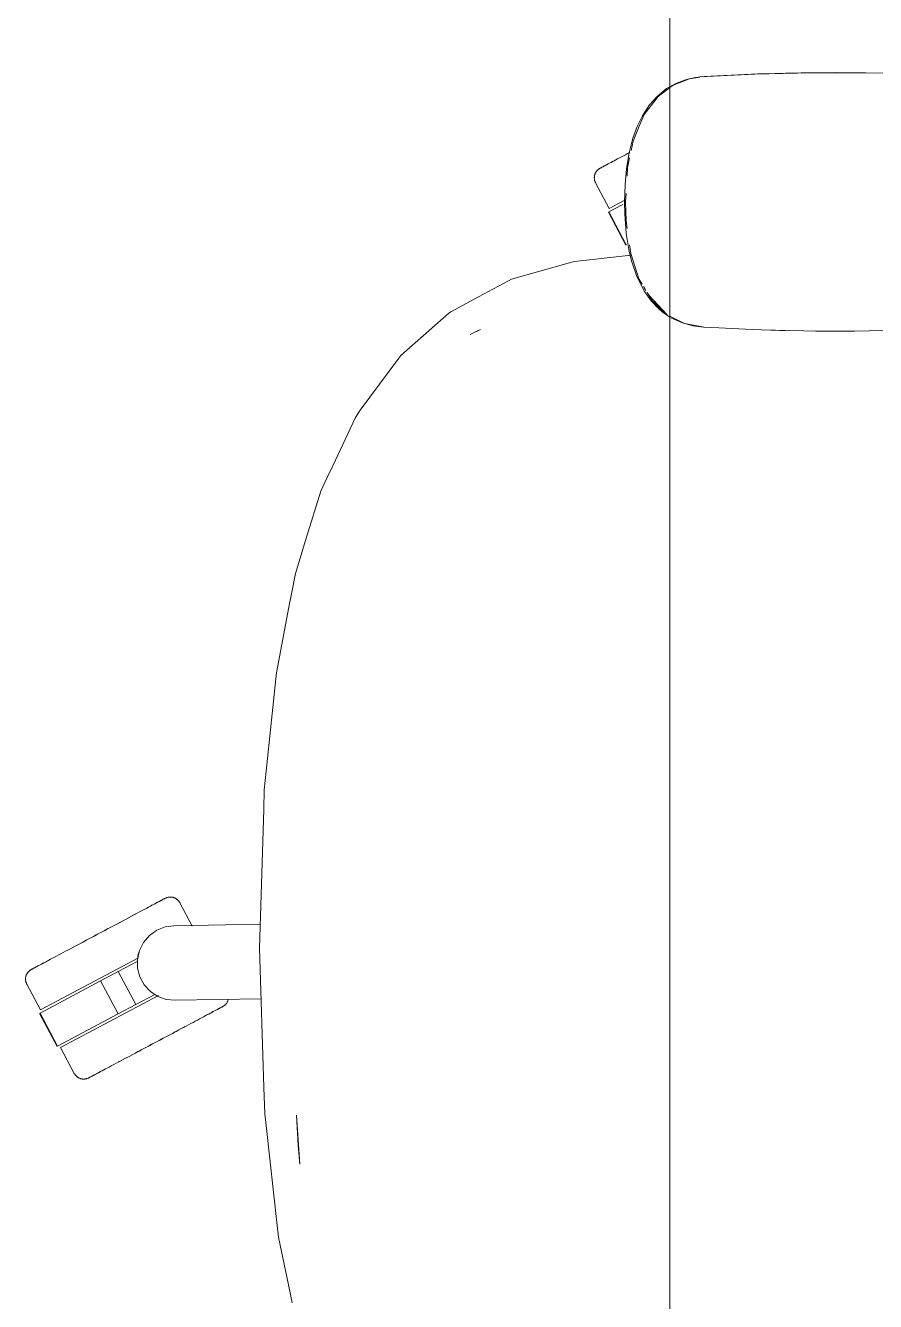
# Model space of a CAD drawing. Header units: millimetres. Extents: x 155927 to 326028, y -36033 to 97293.
# Drawn here: x 193159.1 to 193477.9, y 12399.8 to 12878.4 of the extents above; entities that cross this region are included whole.
import ezdxf

# ---------------------------------------------------------------- set-up
doc = ezdxf.new("R2010")
doc.units = ezdxf.units.MM
doc.header["$MEASUREMENT"] = 0
doc.layers.add('G-IMPT', color=8, linetype='CONTINUOUS', lineweight=9)
doc.layers.add('I-FURN', color=8, linetype='CONTINUOUS', lineweight=9)

msp = doc.modelspace()

# ---------------------------------------------------------------- linework, layer by layer
at = {"layer": 'G-IMPT'}
for p, q in [((193433.86, 12860.25), (193412.08, 12859.17)), ((193432.65, 12860.22), (193412.08, 12859.17)), ((193433.86, 12860.25), (193413.68, 12859.28)), ((193454.05, 12860.72), (193432.65, 12860.22)), ((193444.21, 12860.56), (193432.65, 12860.22)), ((193432.65, 12860.22), (193433.86, 12860.25)), ((193454.05, 12860.72), (193433.86, 12860.25)), ((193444.21, 12860.56), (193463.44, 12860.76)), ((193454.05, 12860.72), (193444.21, 12860.56)), ((193474.23, 12860.67), (193444.21, 12860.56)), ((193452.01, 12860.7), (193450.1, 12860.63)), ((193454.05, 12860.68), (193452.01, 12860.7)), ((193474.23, 12860.67), (193454.05, 12860.72)), ((193474.23, 12860.67), (193463.44, 12860.76)), ((193474.23, 12860.67), (193482.65, 12860.51)), ((193400.81, 12855.43), (193399.61, 12854.75)), ((193403.05, 12856.71), (193400.81, 12855.43)), ((193402.02, 12856.04), (193400.81, 12855.15)), ((193408.21, 12858.45), (193402.02, 12856.04)), ((193403.05, 12856.71), (193406.69, 12858.1)), ((193408.03, 12858.47), (193406.69, 12858.1)), ((193408.03, 12858.47), (193410.43, 12858.91)), ((193408.21, 12858.45), (193412.06, 12859.03)), ((193412.08, 12859.17), (193410.43, 12858.91)), ((193412.08, 12859.17), (193413.68, 12859.28)), ((193396.39, 12851.87), (193391.17, 12845.08)), ((193393.2, 12848.64), (193395.87, 12851.67)), ((193399.61, 12854.75), (193395.87, 12851.67)), ((193400.81, 12855.15), (193396.39, 12851.87)), ((193390.55, 12844.59), (193393.2, 12848.64)), ((193390.55, 12844.59), (193388.57, 12840.52)), ((193391.17, 12845.08), (193389.33, 12840.69)), ((193386.98, 12836.18), (193388.57, 12840.52)), ((193387.01, 12835.07), (193389.33, 12840.69)), ((193386.98, 12836.18), (193385.55, 12830.7)), ((193387.01, 12835.07), (193386.3, 12831.6)), ((193384.55, 12824.77), (193385.55, 12830.7)), ((193385.73, 12828.86), (193384.97, 12825.11)), ((193384.55, 12824.77), (193383.99, 12818.62)), ((193384.97, 12825.11), (193384.77, 12821.9)), ((193383.81, 12812.28), (193383.99, 12818.62)), ((193384.37, 12815.39), (193384.18, 12812.28)), ((193383.9, 12807.77), (193383.81, 12812.28)), ((193383.9, 12807.77), (193384.47, 12800.46)), ((193384.41, 12805.12), (193384.18, 12812.28)), ((193384.41, 12805.12), (193384.8, 12802.33)), ((193385.59, 12793.7), (193384.47, 12800.46)), ((193386.57, 12789.77), (193385.59, 12793.7)), ((193385.67, 12796.15), (193386.14, 12792.86)), ((193362.72, 12789.3), (193341.37, 12783.29)), ((193362.72, 12789.3), (193364.98, 12789.94)), ((193386.26, 12792.35), (193364.98, 12789.94)), ((193386.14, 12792.86), (193389.17, 12783.46)), ((193386.57, 12789.77), (193388.3, 12784.68)), ((193388.3, 12784.68), (193390.51, 12780.04)), ((193340.26, 12782.7), (193329.02, 12776.69)), ((193341.37, 12783.29), (193340.26, 12782.7)), ((193389.17, 12783.46), (193390.42, 12781.37)), ((193390.51, 12780.04), (193391.32, 12778.67)), ((193390.91, 12780.54), (193391.78, 12779.1)), ((193329.02, 12776.69), (193318.59, 12771.1)), ((193393.76, 12775.22), (193391.32, 12778.67)), ((193392.25, 12778.31), (193394.13, 12775.16)), ((193392.94, 12777.25), (193394.22, 12775.78)), ((193392.94, 12777.25), (193399.84, 12769.86)), ((193396.63, 12772.17), (193393.76, 12775.22)), ((193394.13, 12775.16), (193399.84, 12769.86)), ((193394.85, 12775.06), (193397.43, 12772.09)), ((193303.14, 12757.5), (193317.92, 12770.51)), ((193317.92, 12770.51), (193318.59, 12771.1)), ((193396.63, 12772.17), (193397.95, 12771.04)), ((193399.84, 12769.86), (193397.43, 12772.09)), ((193400.81, 12769.08), (193397.95, 12771.04)), ((193402.08, 12768.75), (193400.81, 12769.38)), ((193401.17, 12768.83), (193405.49, 12766.85)), ((193402.08, 12768.75), (193406.34, 12766.65)), ((193409.45, 12765.78), (193405.49, 12766.85)), ((193406.34, 12766.65), (193413.68, 12765.28)), ((193413.46, 12765.28), (193409.45, 12765.78)), ((193419.12, 12765), (193413.46, 12765.28)), ((193419.12, 12765), (193431.68, 12764.38)), ((193325.89, 12762.49), (193329.78, 12764.45)), ((193325.89, 12762.49), (193328.18, 12763.67)), ((193328.18, 12763.67), (193329.78, 12764.45)), ((193435.23, 12764.26), (193431.68, 12764.38)), ((193450.89, 12763.88), (193435.23, 12764.26)), ((193438.63, 12764.2), (193441.95, 12764.06)), ((193444.17, 12764.06), (193441.95, 12764.06)), ((193450.89, 12763.88), (193455.41, 12763.83)), ((193455.41, 12763.83), (193470.12, 12763.84)), ((193475.59, 12763.91), (193470.12, 12763.84)), ((193475.59, 12763.91), (193487.9, 12764.2)), ((193303.14, 12757.5), (193299.88, 12754.63)), ((193284.58, 12734.16), (193299.15, 12753.66)), ((193299.15, 12753.66), (193299.88, 12754.63)), ((193282.76, 12731.11), (193273.49, 12711.46)), ((193282.76, 12731.11), (193283.18, 12731.82)), ((193284.12, 12733.39), (193283.18, 12731.82)), ((193284.58, 12734.16), (193284.12, 12733.39)), ((193269.87, 12703.78), (193273.06, 12710.55)), ((193273.49, 12711.46), (193273.06, 12710.55)), ((193269.87, 12703.78), (193264.55, 12686.51)), ((193264.55, 12686.51), (193260.35, 12672.9)), ((193260.35, 12672.9), (193258.9, 12665.3)), ((193258.19, 12661.63), (193258.9, 12665.3)), ((193258.19, 12661.63), (193253.32, 12636.26)), ((193253.24, 12635.79), (193249.41, 12598.8)), ((193253.24, 12635.79), (193253.32, 12636.26)), ((193249.41, 12598.8), (193248.68, 12591.74)), ((193248.46, 12584.48), (193248.68, 12591.74)), ((193246.84, 12532.31), (193248.46, 12584.48)), ((193248.55, 12480.13), (193246.84, 12532.31)), ((193248.55, 12480.13), (193248.87, 12470.19)), ((193249.35, 12465.82), (193248.87, 12470.19)), ((193260.75, 12469.65), (193262, 12451.37)), ((193260.75, 12469.65), (193261.39, 12458.32)), ((193249.35, 12465.82), (193253.48, 12428.37)), ((193262, 12451.37), (193261.39, 12458.32)), ((193253.97, 12423.96), (193253.48, 12428.37)), ((193258.32, 12403.01), (193253.97, 12423.96)), ((193258.32, 12403.01), (193259.08, 12399.33))]:
    msp.add_line(p, q, dxfattribs=at)
at = {"layer": 'I-FURN'}
for p, q in [((193400.81, 12090.08), (193400.81, 13490.08)), ((193400.81, 13490.08), (193400.81, 12090.08)), ((193378.2, 12826.79), (193377.7, 12826.53)), ((193377.93, 12826.65), (193378.44, 12826.92)), ((193378.74, 12827.08), (193378.2, 12826.79)), ((193378.44, 12826.92), (193378.99, 12827.21)), ((193379.31, 12827.38), (193378.74, 12827.08)), ((193378.99, 12827.21), (193379.58, 12827.52)), ((193379.91, 12827.7), (193379.31, 12827.38)), ((193380.54, 12828.04), (193379.91, 12827.7)), ((193381.21, 12828.39), (193380.54, 12828.04)), ((193381.9, 12828.76), (193381.21, 12828.39)), ((193382.62, 12829.14), (193381.9, 12828.76)), ((193383.37, 12829.54), (193382.62, 12829.14)), ((193384.15, 12829.95), (193383.37, 12829.54)), ((193384.95, 12830.38), (193384.15, 12829.95)), ((193385.77, 12830.82), (193384.95, 12830.38)), ((193372.49, 12821.77), (193372.51, 12821.93)), ((193372.51, 12821.93), (193372.54, 12822.09)), ((193372.54, 12822.09), (193372.57, 12822.24)), ((193372.57, 12822.24), (193372.61, 12822.4)), ((193372.61, 12822.4), (193372.66, 12822.56)), ((193372.66, 12822.56), (193372.71, 12822.71)), ((193372.71, 12822.71), (193372.77, 12822.86)), ((193372.77, 12822.86), (193372.83, 12823.01)), ((193372.83, 12823.01), (193372.91, 12823.15)), ((193372.91, 12823.15), (193372.98, 12823.29)), ((193372.98, 12823.29), (193373.06, 12823.43)), ((193373.06, 12823.43), (193373.15, 12823.57)), ((193373.15, 12823.57), (193373.24, 12823.7)), ((193373.24, 12823.7), (193373.34, 12823.83)), ((193373.34, 12823.83), (193373.44, 12823.95)), ((193373.44, 12823.95), (193373.55, 12824.07)), ((193373.55, 12824.07), (193373.66, 12824.19)), ((193373.66, 12824.19), (193373.78, 12824.3)), ((193373.78, 12824.3), (193373.9, 12824.4)), ((193373.9, 12824.4), (193374.03, 12824.51)), ((193374.03, 12824.51), (193374.16, 12824.6)), ((193374.16, 12824.6), (193374.29, 12824.69)), ((193374.29, 12824.69), (193374.43, 12824.78)), ((193374.43, 12824.78), (193374.57, 12824.86)), ((193374.57, 12824.86), (193374.6, 12824.88)), ((193374.6, 12824.88), (193374.62, 12824.89)), ((193374.61, 12824.88), (193374.6, 12824.88)), ((193374.65, 12824.9), (193374.61, 12824.88)), ((193374.62, 12824.89), (193374.68, 12824.92)), ((193374.73, 12824.95), (193374.65, 12824.9)), ((193374.68, 12824.92), (193374.78, 12824.98)), ((193374.86, 12825.01), (193374.73, 12824.95)), ((193374.78, 12824.98), (193374.93, 12825.05)), ((193375.02, 12825.1), (193374.86, 12825.01)), ((193374.93, 12825.05), (193375.11, 12825.15)), ((193375.22, 12825.21), (193375.02, 12825.1)), ((193375.11, 12825.15), (193375.32, 12825.26)), ((193375.46, 12825.33), (193375.22, 12825.21)), ((193375.32, 12825.26), (193375.58, 12825.4)), ((193375.74, 12825.48), (193375.46, 12825.33)), ((193375.58, 12825.4), (193375.88, 12825.56)), ((193376.06, 12825.65), (193375.74, 12825.48)), ((193375.88, 12825.56), (193376.22, 12825.74)), ((193376.41, 12825.84), (193376.06, 12825.65)), ((193376.22, 12825.74), (193376.59, 12825.93)), ((193376.81, 12826.05), (193376.41, 12825.84)), ((193376.59, 12825.93), (193377, 12826.15)), ((193377.23, 12826.28), (193376.81, 12826.05)), ((193377, 12826.15), (193377.44, 12826.39)), ((193377.7, 12826.53), (193377.23, 12826.28)), ((193377.44, 12826.39), (193377.93, 12826.65)), ((193372.47, 12821.45), (193372.48, 12821.61)), ((193372.47, 12821.29), (193372.47, 12821.45)), ((193372.47, 12821.12), (193372.47, 12821.29)), ((193372.48, 12820.96), (193372.47, 12821.12)), ((193372.48, 12821.61), (193372.49, 12821.77)), ((193372.5, 12820.8), (193372.48, 12820.96)), ((193372.52, 12820.64), (193372.5, 12820.8)), ((193372.55, 12820.49), (193372.52, 12820.64)), ((193372.59, 12820.33), (193372.55, 12820.49)), ((193372.63, 12820.17), (193372.59, 12820.33)), ((193372.68, 12820.02), (193372.63, 12820.17)), ((193372.74, 12819.87), (193372.68, 12820.02)), ((193372.8, 12819.72), (193372.74, 12819.87)), ((193372.86, 12819.57), (193372.8, 12819.72)), ((193372.94, 12819.43), (193372.86, 12819.57)), ((193372.94, 12819.43), (193378.09, 12809.74)), ((193378.09, 12809.74), (193383.72, 12812.74)), ((193377.73, 12808.42), (193384.31, 12796.06)), ((193377.9, 12808.51), (193383.2, 12811.33)), ((193384.48, 12796.15), (193377.9, 12808.51)), ((193384.57, 12796.2), (193384.48, 12796.15)), ((193207.39, 12548.87), (193207.92, 12549.15)), ((193208.2, 12549.3), (193207.68, 12549.02)), ((193207.92, 12549.15), (193208.42, 12549.42)), ((193208.68, 12549.55), (193208.2, 12549.3)), ((193208.42, 12549.42), (193208.89, 12549.67)), ((193209.13, 12549.79), (193208.68, 12549.55)), ((193208.89, 12549.67), (193209.32, 12549.9)), ((193209.54, 12550.01), (193209.13, 12549.79)), ((193209.32, 12549.9), (193209.71, 12550.1)), ((193209.91, 12550.21), (193209.54, 12550.01)), ((193209.71, 12550.1), (193210.07, 12550.29)), ((193210.24, 12550.39), (193209.91, 12550.21)), ((193210.07, 12550.29), (193210.39, 12550.46)), ((193210.54, 12550.54), (193210.24, 12550.39)), ((193210.39, 12550.46), (193210.66, 12550.61)), ((193210.8, 12550.68), (193210.54, 12550.54)), ((193210.66, 12550.61), (193210.91, 12550.74)), ((193211.02, 12550.8), (193210.8, 12550.68)), ((193210.91, 12550.74), (193211.11, 12550.85)), ((193211.2, 12550.89), (193211.02, 12550.8)), ((193211.11, 12550.85), (193211.27, 12550.93)), ((193211.34, 12550.97), (193211.2, 12550.89)), ((193211.27, 12550.93), (193211.39, 12551)), ((193211.44, 12551.02), (193211.34, 12550.97)), ((193211.39, 12551), (193211.47, 12551.04)), ((193211.5, 12551.05), (193211.44, 12551.02)), ((193211.47, 12551.04), (193211.51, 12551.06)), ((193211.52, 12551.07), (193211.5, 12551.05)), ((193211.51, 12551.06), (193211.52, 12551.07)), ((193211.52, 12551.07), (193211.66, 12551.14)), ((193211.66, 12551.14), (193211.81, 12551.21)), ((193211.81, 12551.21), (193211.96, 12551.27)), ((193211.96, 12551.27), (193212.11, 12551.32)), ((193212.11, 12551.32), (193212.26, 12551.37)), ((193212.26, 12551.37), (193212.42, 12551.41)), ((193212.42, 12551.41), (193212.58, 12551.45)), ((193212.58, 12551.45), (193212.74, 12551.48)), ((193212.74, 12551.48), (193212.89, 12551.5)), ((193212.89, 12551.5), (193213.05, 12551.52)), ((193213.05, 12551.52), (193213.22, 12551.53)), ((193213.22, 12551.53), (193213.38, 12551.54)), ((193213.38, 12551.54), (193213.54, 12551.54)), ((193213.54, 12551.54), (193213.7, 12551.53)), ((193213.7, 12551.53), (193213.86, 12551.51)), ((193213.86, 12551.51), (193214.02, 12551.49)), ((193214.02, 12551.49), (193214.18, 12551.46)), ((193214.18, 12551.46), (193214.34, 12551.43)), ((193214.34, 12551.43), (193214.49, 12551.39)), ((193214.49, 12551.39), (193214.65, 12551.34)), ((193214.65, 12551.34), (193214.8, 12551.29)), ((193214.8, 12551.29), (193214.95, 12551.23)), ((193214.95, 12551.23), (193215.1, 12551.17)), ((193215.1, 12551.17), (193215.24, 12551.1)), ((193215.24, 12551.1), (193215.38, 12551.02)), ((193215.38, 12551.02), (193215.52, 12550.94)), ((193215.52, 12550.94), (193215.66, 12550.85)), ((193215.66, 12550.85), (193215.79, 12550.76)), ((193215.79, 12550.76), (193215.92, 12550.66)), ((193215.92, 12550.66), (193216.04, 12550.56)), ((193216.04, 12550.56), (193216.16, 12550.45)), ((193216.16, 12550.45), (193216.28, 12550.34)), ((193216.28, 12550.34), (193216.39, 12550.22)), ((193216.39, 12550.22), (193216.5, 12550.1)), ((193216.5, 12550.1), (193216.6, 12549.98)), ((193216.6, 12549.98), (193216.69, 12549.85)), ((193216.69, 12549.85), (193216.78, 12549.71)), ((193216.78, 12549.71), (193216.87, 12549.58)), ((193216.87, 12549.58), (193216.95, 12549.44)), ((193216.95, 12549.44), (193216.97, 12549.4)), ((193221.67, 12540.56), (193216.97, 12549.4)), ((193199.11, 12544.47), (193198.23, 12544)), ((193198.64, 12544.22), (193199.5, 12544.68)), ((193199.96, 12544.92), (193199.11, 12544.47)), ((193199.5, 12544.68), (193200.35, 12545.13)), ((193200.8, 12545.37), (193199.96, 12544.92)), ((193201.61, 12545.8), (193200.8, 12545.37)), ((193202.4, 12546.22), (193201.61, 12545.8)), ((193203.16, 12546.62), (193202.4, 12546.22)), ((193203.9, 12547.01), (193203.16, 12546.62)), ((193204.6, 12547.39), (193203.9, 12547.01)), ((193205.28, 12547.75), (193204.6, 12547.39)), ((193205.93, 12548.09), (193205.28, 12547.75)), ((193206.54, 12548.42), (193205.93, 12548.09)), ((193207.13, 12548.73), (193206.54, 12548.42)), ((193206.82, 12548.57), (193207.39, 12548.87)), ((193207.68, 12549.02), (193207.13, 12548.73)), ((193189.12, 12539.16), (193190.12, 12539.69)), ((193190.65, 12539.97), (193189.66, 12539.44)), ((193190.12, 12539.69), (193191.11, 12540.21)), ((193191.64, 12540.5), (193190.65, 12539.97)), ((193191.11, 12540.21), (193192.09, 12540.74)), ((193192.62, 12541.02), (193191.64, 12540.5)), ((193192.09, 12540.74), (193193.07, 12541.25)), ((193193.59, 12541.53), (193192.62, 12541.02)), ((193193.07, 12541.25), (193194.03, 12541.77)), ((193194.55, 12542.04), (193193.59, 12541.53)), ((193194.03, 12541.77), (193194.98, 12542.27)), ((193195.49, 12542.54), (193194.55, 12542.04)), ((193194.98, 12542.27), (193195.92, 12542.77)), ((193196.42, 12543.04), (193195.49, 12542.54)), ((193195.92, 12542.77), (193196.84, 12543.26)), ((193197.33, 12543.52), (193196.42, 12543.04)), ((193196.84, 12543.26), (193197.75, 12543.74)), ((193198.23, 12544), (193197.33, 12543.52)), ((193197.75, 12543.74), (193198.64, 12544.22)), ((193208.31, 12539.06), (193211.44, 12540.31)), ((193211.44, 12540.31), (193214.78, 12540.78)), ((193214.78, 12540.78), (193247.12, 12541.34)), ((193180.14, 12534.38), (193181.12, 12534.9)), ((193181.65, 12535.19), (193180.67, 12534.66)), ((193181.12, 12534.9), (193182.11, 12535.43)), ((193182.65, 12535.71), (193181.65, 12535.19)), ((193182.11, 12535.43), (193183.1, 12535.96)), ((193183.64, 12536.24), (193182.65, 12535.71)), ((193183.1, 12535.96), (193184.1, 12536.49)), ((193184.64, 12536.78), (193183.64, 12536.24)), ((193184.1, 12536.49), (193185.11, 12537.02)), ((193185.65, 12537.31), (193184.64, 12536.78)), ((193185.11, 12537.02), (193186.11, 12537.56)), ((193186.65, 12537.84), (193185.65, 12537.31)), ((193186.11, 12537.56), (193187.12, 12538.09)), ((193187.66, 12538.38), (193186.65, 12537.84)), ((193187.12, 12538.09), (193188.12, 12538.62)), ((193188.66, 12538.91), (193187.66, 12538.38)), ((193188.12, 12538.62), (193189.12, 12539.16)), ((193189.66, 12539.44), (193188.66, 12538.91)), ((193203.37, 12534.53), (193205.57, 12537.1)), ((193205.57, 12537.1), (193208.31, 12539.06)), ((193172.41, 12530.27), (193171.59, 12529.83)), ((193173.26, 12530.72), (193172.41, 12530.27)), ((193174.13, 12531.18), (193173.26, 12530.72)), ((193175.02, 12531.66), (193174.13, 12531.18)), ((193175.92, 12532.14), (193175.02, 12531.66)), ((193175.43, 12531.88), (193176.34, 12532.36)), ((193176.84, 12532.63), (193175.92, 12532.14)), ((193176.34, 12532.36), (193177.27, 12532.86)), ((193177.78, 12533.13), (193176.84, 12532.63)), ((193177.27, 12532.86), (193178.22, 12533.36)), ((193178.73, 12533.63), (193177.78, 12533.13)), ((193178.22, 12533.36), (193179.18, 12533.87)), ((193179.7, 12534.14), (193178.73, 12533.63)), ((193179.18, 12533.87), (193180.14, 12534.38)), ((193180.67, 12534.66), (193179.7, 12534.14)), ((193201.11, 12528.23), (193201.86, 12531.52)), ((193201.86, 12531.52), (193203.37, 12534.53)), ((193162.52, 12525.01), (193162.86, 12525.19)), ((193163.05, 12525.3), (193162.7, 12525.11)), ((193162.86, 12525.19), (193163.23, 12525.39)), ((193163.45, 12525.5), (193163.05, 12525.3)), ((193163.23, 12525.39), (193163.64, 12525.61)), ((193163.88, 12525.73), (193163.45, 12525.5)), ((193163.64, 12525.61), (193164.09, 12525.84)), ((193164.34, 12525.98), (193163.88, 12525.73)), ((193164.09, 12525.84), (193164.57, 12526.1)), ((193164.84, 12526.25), (193164.34, 12525.98)), ((193164.57, 12526.1), (193165.08, 12526.38)), ((193164.73, 12509.2), (193201.45, 12528.72)), ((193165.38, 12526.53), (193164.84, 12526.25)), ((193165.08, 12526.38), (193165.64, 12526.67)), ((193165.95, 12526.83), (193165.38, 12526.53)), ((193165.64, 12526.67), (193166.22, 12526.98)), ((193166.55, 12527.15), (193165.95, 12526.83)), ((193167.18, 12527.49), (193166.55, 12527.15)), ((193167.85, 12527.84), (193167.18, 12527.49)), ((193168.54, 12528.21), (193167.85, 12527.84)), ((193169.26, 12528.6), (193168.54, 12528.21)), ((193170.01, 12529), (193169.26, 12528.6)), ((193170.79, 12529.41), (193170.01, 12529)), ((193171.59, 12529.83), (193170.79, 12529.41)), ((193193.89, 12523.57), (193201.04, 12527.37)), ((193201.17, 12524.86), (193201.11, 12528.23)), ((193159.11, 12520.9), (193159.12, 12521.06)), ((193159.11, 12520.74), (193159.11, 12520.9)), ((193159.11, 12520.58), (193159.11, 12520.74)), ((193159.12, 12520.42), (193159.11, 12520.58)), ((193159.12, 12521.06), (193159.13, 12521.22)), ((193159.14, 12520.26), (193159.12, 12520.42)), ((193159.13, 12521.22), (193159.15, 12521.38)), ((193159.15, 12521.38), (193159.18, 12521.54)), ((193159.18, 12521.54), (193159.21, 12521.7)), ((193159.21, 12521.7), (193159.25, 12521.86)), ((193159.25, 12521.86), (193159.3, 12522.01)), ((193159.3, 12522.01), (193159.35, 12522.16)), ((193159.35, 12522.16), (193159.41, 12522.31)), ((193159.41, 12522.31), (193159.48, 12522.46)), ((193159.48, 12522.46), (193159.55, 12522.61)), ((193159.55, 12522.61), (193159.62, 12522.75)), ((193159.62, 12522.75), (193159.7, 12522.89)), ((193159.7, 12522.89), (193159.79, 12523.02)), ((193159.79, 12523.02), (193159.88, 12523.15)), ((193159.88, 12523.15), (193159.98, 12523.28)), ((193159.98, 12523.28), (193160.08, 12523.41)), ((193160.08, 12523.41), (193160.19, 12523.53)), ((193160.19, 12523.53), (193160.3, 12523.64)), ((193160.3, 12523.64), (193160.42, 12523.75)), ((193160.42, 12523.75), (193160.54, 12523.86)), ((193160.54, 12523.86), (193160.67, 12523.96)), ((193160.67, 12523.96), (193160.8, 12524.06)), ((193160.8, 12524.06), (193160.93, 12524.15)), ((193160.93, 12524.15), (193161.07, 12524.23)), ((193161.07, 12524.23), (193161.21, 12524.31)), ((193161.21, 12524.31), (193161.25, 12524.33)), ((193161.29, 12524.36), (193161.25, 12524.34)), ((193161.25, 12524.33), (193161.27, 12524.34)), ((193161.25, 12524.34), (193161.25, 12524.33)), ((193161.27, 12524.34), (193161.33, 12524.38)), ((193161.37, 12524.4), (193161.29, 12524.36)), ((193161.33, 12524.38), (193161.43, 12524.43)), ((193161.5, 12524.47), (193161.37, 12524.4)), ((193161.43, 12524.43), (193161.57, 12524.5)), ((193161.66, 12524.55), (193161.5, 12524.47)), ((193161.57, 12524.5), (193161.75, 12524.6)), ((193161.86, 12524.66), (193161.66, 12524.55)), ((193161.75, 12524.6), (193161.97, 12524.72)), ((193162.1, 12524.79), (193161.86, 12524.66)), ((193161.97, 12524.72), (193162.22, 12524.85)), ((193162.38, 12524.94), (193162.1, 12524.79)), ((193162.22, 12524.85), (193162.52, 12525.01)), ((193162.7, 12525.11), (193162.38, 12524.94)), ((193187.25, 12520.04), (193193.89, 12523.57)), ((193200.47, 12511.21), (193193.89, 12523.57)), ((193202.03, 12521.59), (193201.17, 12524.86)), ((193203.65, 12518.64), (193202.03, 12521.59)), ((193159.16, 12520.1), (193159.14, 12520.26)), ((193159.19, 12519.94), (193159.16, 12520.1)), ((193159.23, 12519.78), (193159.19, 12519.94)), ((193159.27, 12519.63), (193159.23, 12519.78)), ((193159.32, 12519.47), (193159.27, 12519.63)), ((193159.38, 12519.32), (193159.32, 12519.47)), ((193159.44, 12519.17), (193159.38, 12519.32)), ((193159.51, 12519.03), (193159.44, 12519.17)), ((193159.58, 12518.88), (193159.51, 12519.03)), ((193159.58, 12518.88), (193164.73, 12509.2)), ((193164.54, 12507.97), (193187.25, 12520.04)), ((193193.83, 12507.68), (193187.25, 12520.04)), ((193205.93, 12516.15), (193203.65, 12518.64)), ((193208.74, 12514.28), (193205.93, 12516.15)), ((193172.24, 12495.07), (193208.99, 12514.61)), ((193200.47, 12511.21), (193193.83, 12507.68)), ((193207.61, 12515.01), (193200.47, 12511.21)), ((193211.92, 12513.14), (193208.74, 12514.28)), ((193215.27, 12512.79), (193211.92, 12513.14)), ((193247.46, 12513.36), (193215.27, 12512.79)), ((193233.69, 12510.82), (193233.56, 12510.73)), ((193233.82, 12510.92), (193233.69, 12510.82)), ((193233.94, 12511.03), (193233.82, 12510.92)), ((193234.06, 12511.14), (193233.94, 12511.03)), ((193234.17, 12511.26), (193234.06, 12511.14)), ((193234.28, 12511.38), (193234.17, 12511.26)), ((193234.38, 12511.5), (193234.28, 12511.38)), ((193234.48, 12511.63), (193234.38, 12511.5)), ((193234.57, 12511.76), (193234.48, 12511.63)), ((193234.66, 12511.9), (193234.57, 12511.76)), ((193234.74, 12512.04), (193234.66, 12511.9)), ((193234.81, 12512.18), (193234.74, 12512.04)), ((193234.88, 12512.32), (193234.81, 12512.18)), ((193234.95, 12512.47), (193234.88, 12512.32)), ((193235.01, 12512.62), (193234.95, 12512.47)), ((193235.06, 12512.77), (193235.01, 12512.62)), ((193235.11, 12512.93), (193235.06, 12512.77)), ((193235.15, 12513.08), (193235.11, 12512.93)), ((193164.37, 12507.88), (193170.95, 12495.51)), ((193171.12, 12495.61), (193164.54, 12507.97)), ((193193.83, 12507.68), (193171.12, 12495.61)), ((193224.35, 12505.79), (193225.1, 12506.19)), ((193225.1, 12506.19), (193225.82, 12506.57)), ((193225.82, 12506.57), (193226.51, 12506.94)), ((193226.51, 12506.94), (193227.18, 12507.29)), ((193227.18, 12507.29), (193227.81, 12507.63)), ((193227.81, 12507.63), (193228.41, 12507.95)), ((193228.72, 12508.12), (193228.14, 12507.8)), ((193228.41, 12507.95), (193228.98, 12508.25)), ((193229.28, 12508.41), (193228.72, 12508.12)), ((193228.98, 12508.25), (193229.52, 12508.54)), ((193229.79, 12508.68), (193229.28, 12508.41)), ((193229.52, 12508.54), (193230.02, 12508.8)), ((193230.27, 12508.94), (193229.79, 12508.68)), ((193230.02, 12508.8), (193230.48, 12509.05)), ((193230.72, 12509.18), (193230.27, 12508.94)), ((193230.48, 12509.05), (193230.91, 12509.28)), ((193231.13, 12509.39), (193230.72, 12509.18)), ((193230.91, 12509.28), (193231.31, 12509.49)), ((193231.5, 12509.59), (193231.13, 12509.39)), ((193231.31, 12509.49), (193231.66, 12509.68)), ((193231.84, 12509.77), (193231.5, 12509.59)), ((193231.66, 12509.68), (193231.98, 12509.85)), ((193232.14, 12509.93), (193231.84, 12509.77)), ((193231.98, 12509.85), (193232.26, 12510)), ((193232.39, 12510.07), (193232.14, 12509.93)), ((193232.26, 12510), (193232.5, 12510.12)), ((193232.61, 12510.18), (193232.39, 12510.07)), ((193232.5, 12510.12), (193232.7, 12510.23)), ((193232.79, 12510.28), (193232.61, 12510.18)), ((193232.7, 12510.23), (193232.86, 12510.32)), ((193232.93, 12510.35), (193232.79, 12510.28)), ((193232.86, 12510.32), (193232.99, 12510.38)), ((193233.03, 12510.41), (193232.93, 12510.35)), ((193232.99, 12510.38), (193233.07, 12510.42)), ((193233.1, 12510.44), (193233.03, 12510.41)), ((193233.07, 12510.42), (193233.11, 12510.45)), ((193233.12, 12510.45), (193233.1, 12510.44)), ((193233.11, 12510.45), (193233.12, 12510.45)), ((193233.15, 12510.47), (193233.12, 12510.45)), ((193233.29, 12510.55), (193233.15, 12510.47)), ((193233.43, 12510.64), (193233.29, 12510.55)), ((193233.56, 12510.73), (193233.43, 12510.64)), ((193216.14, 12501.43), (193215.19, 12500.92)), ((193215.63, 12501.15), (193216.58, 12501.66)), ((193217.09, 12501.93), (193216.14, 12501.43)), ((193216.58, 12501.66), (193217.52, 12502.16)), ((193218.02, 12502.42), (193217.09, 12501.93)), ((193217.52, 12502.16), (193218.44, 12502.65)), ((193218.93, 12502.91), (193218.02, 12502.42)), ((193218.44, 12502.65), (193219.34, 12503.13)), ((193219.34, 12503.13), (193220.23, 12503.6)), ((193220.23, 12503.6), (193221.1, 12504.06)), ((193221.1, 12504.06), (193221.95, 12504.51)), ((193221.95, 12504.51), (193222.77, 12504.95)), ((193222.77, 12504.95), (193223.57, 12505.38)), ((193223.57, 12505.38), (193224.35, 12505.79)), ((193207.24, 12496.69), (193206.24, 12496.16)), ((193206.7, 12496.41), (193207.71, 12496.94)), ((193208.25, 12497.23), (193207.24, 12496.69)), ((193207.71, 12496.94), (193208.71, 12497.47)), ((193209.25, 12497.76), (193208.25, 12497.23)), ((193208.71, 12497.47), (193209.72, 12498.01)), ((193210.26, 12498.3), (193209.25, 12497.76)), ((193209.72, 12498.01), (193210.72, 12498.54)), ((193211.26, 12498.83), (193210.26, 12498.3)), ((193210.72, 12498.54), (193211.71, 12499.07)), ((193212.25, 12499.36), (193211.26, 12498.83)), ((193211.71, 12499.07), (193212.71, 12499.6)), ((193213.24, 12499.88), (193212.25, 12499.36)), ((193212.71, 12499.6), (193213.69, 12500.12)), ((193214.22, 12500.4), (193213.24, 12499.88)), ((193213.69, 12500.12), (193214.66, 12500.64)), ((193215.19, 12500.92), (193214.22, 12500.4)), ((193214.66, 12500.64), (193215.63, 12501.15)), ((193172.24, 12495.07), (193177.39, 12485.38)), ((193197.03, 12491.26), (193197.94, 12491.75)), ((193198.44, 12492.01), (193197.52, 12491.52)), ((193197.94, 12491.75), (193198.87, 12492.24)), ((193199.38, 12492.51), (193198.44, 12492.01)), ((193198.87, 12492.24), (193199.81, 12492.74)), ((193200.33, 12493.02), (193199.38, 12492.51)), ((193199.81, 12492.74), (193200.77, 12493.25)), ((193201.29, 12493.53), (193200.33, 12493.02)), ((193200.77, 12493.25), (193201.74, 12493.77)), ((193202.27, 12494.05), (193201.29, 12493.53)), ((193201.74, 12493.77), (193202.72, 12494.29)), ((193203.25, 12494.57), (193202.27, 12494.05)), ((193202.72, 12494.29), (193203.71, 12494.81)), ((193204.24, 12495.1), (193203.25, 12494.57)), ((193203.71, 12494.81), (193204.7, 12495.34)), ((193205.24, 12495.63), (193204.24, 12495.1)), ((193204.7, 12495.34), (193205.7, 12495.87)), ((193206.24, 12496.16), (193205.24, 12495.63)), ((193205.7, 12495.87), (193206.7, 12496.41)), ((193188.43, 12486.69), (193189.08, 12487.04)), ((193189.08, 12487.04), (193189.76, 12487.4)), ((193189.76, 12487.4), (193190.46, 12487.77)), ((193190.46, 12487.77), (193191.2, 12488.16)), ((193191.2, 12488.16), (193191.96, 12488.57)), ((193191.96, 12488.57), (193192.75, 12488.99)), ((193192.75, 12488.99), (193193.56, 12489.42)), ((193193.56, 12489.42), (193194.4, 12489.86)), ((193194.86, 12490.11), (193194.01, 12489.66)), ((193194.4, 12489.86), (193195.25, 12490.32)), ((193195.72, 12490.57), (193194.86, 12490.11)), ((193195.25, 12490.32), (193196.13, 12490.78)), ((193196.61, 12491.04), (193195.72, 12490.57)), ((193196.13, 12490.78), (193197.03, 12491.26)), ((193197.52, 12491.52), (193196.61, 12491.04)), ((193177.41, 12485.35), (193177.39, 12485.38)), ((193177.49, 12485.21), (193177.41, 12485.35)), ((193177.58, 12485.07), (193177.49, 12485.21)), ((193177.67, 12484.94), (193177.58, 12485.07)), ((193177.76, 12484.81), (193177.67, 12484.94)), ((193177.86, 12484.68), (193177.76, 12484.81)), ((193177.97, 12484.56), (193177.86, 12484.68)), ((193178.08, 12484.44), (193177.97, 12484.56)), ((193178.2, 12484.33), (193178.08, 12484.44)), ((193178.32, 12484.22), (193178.2, 12484.33)), ((193178.44, 12484.12), (193178.32, 12484.22)), ((193178.57, 12484.02), (193178.44, 12484.12)), ((193178.7, 12483.93), (193178.57, 12484.02)), ((193178.84, 12483.84), (193178.7, 12483.93)), ((193178.98, 12483.76), (193178.84, 12483.84)), ((193179.12, 12483.69), (193178.98, 12483.76)), ((193179.26, 12483.62), (193179.12, 12483.69)), ((193179.41, 12483.55), (193179.26, 12483.62)), ((193179.56, 12483.49), (193179.41, 12483.55)), ((193179.71, 12483.44), (193179.56, 12483.49)), ((193179.87, 12483.39), (193179.71, 12483.44)), ((193180.02, 12483.35), (193179.87, 12483.39)), ((193180.18, 12483.32), (193180.02, 12483.35)), ((193180.34, 12483.29), (193180.18, 12483.32)), ((193180.5, 12483.27), (193180.34, 12483.29)), ((193180.66, 12483.26), (193180.5, 12483.27)), ((193180.82, 12483.25), (193180.66, 12483.26)), ((193180.98, 12483.25), (193180.82, 12483.25)), ((193181.14, 12483.25), (193180.98, 12483.25)), ((193181.31, 12483.26), (193181.14, 12483.25)), ((193181.47, 12483.28), (193181.31, 12483.26)), ((193181.63, 12483.3), (193181.47, 12483.28)), ((193181.78, 12483.33), (193181.63, 12483.3)), ((193181.94, 12483.37), (193181.78, 12483.33)), ((193182.1, 12483.41), (193181.94, 12483.37)), ((193182.25, 12483.46), (193182.1, 12483.41)), ((193182.4, 12483.52), (193182.25, 12483.46)), ((193182.55, 12483.58), (193182.4, 12483.52)), ((193182.7, 12483.65), (193182.55, 12483.58)), ((193182.84, 12483.72), (193182.7, 12483.65)), ((193182.84, 12483.72), (193182.86, 12483.73)), ((193182.85, 12483.72), (193182.84, 12483.72)), ((193182.89, 12483.74), (193182.85, 12483.72)), ((193182.86, 12483.73), (193182.92, 12483.76)), ((193182.97, 12483.79), (193182.89, 12483.74)), ((193182.92, 12483.76), (193183.02, 12483.81)), ((193183.09, 12483.85), (193182.97, 12483.79)), ((193183.02, 12483.81), (193183.16, 12483.89)), ((193183.25, 12483.94), (193183.09, 12483.85)), ((193183.16, 12483.89), (193183.34, 12483.98)), ((193183.46, 12484.05), (193183.25, 12483.94)), ((193183.34, 12483.98), (193183.56, 12484.1)), ((193183.7, 12484.17), (193183.46, 12484.05)), ((193183.56, 12484.1), (193183.82, 12484.24)), ((193183.98, 12484.32), (193183.7, 12484.17)), ((193183.82, 12484.24), (193184.12, 12484.4)), ((193184.29, 12484.49), (193183.98, 12484.32)), ((193184.12, 12484.4), (193184.45, 12484.58)), ((193184.65, 12484.68), (193184.29, 12484.49)), ((193184.45, 12484.58), (193184.83, 12484.77)), ((193185.04, 12484.89), (193184.65, 12484.68)), ((193184.83, 12484.77), (193185.24, 12484.99)), ((193185.47, 12485.12), (193185.04, 12484.89)), ((193185.24, 12484.99), (193185.68, 12485.23)), ((193185.94, 12485.36), (193185.47, 12485.12)), ((193185.68, 12485.23), (193186.16, 12485.49)), ((193186.44, 12485.63), (193185.94, 12485.36)), ((193186.16, 12485.49), (193186.68, 12485.76)), ((193186.97, 12485.92), (193186.44, 12485.63)), ((193186.68, 12485.76), (193187.23, 12486.05)), ((193187.54, 12486.22), (193186.97, 12485.92)), ((193187.23, 12486.05), (193187.82, 12486.36)), ((193187.82, 12486.36), (193188.43, 12486.69))]:
    msp.add_line(p, q, dxfattribs=at)
msp.add_arc((193214.84, 12526.78), 13.81, 162.664, 167.6527, dxfattribs=at)
msp.add_open_spline([(193201.23, 12529.14), (193201.3, 12529.58), (193201.4, 12530), (193201.52, 12530.42)], degree=3, dxfattribs=at)

doc.saveas('drawing.dxf')
